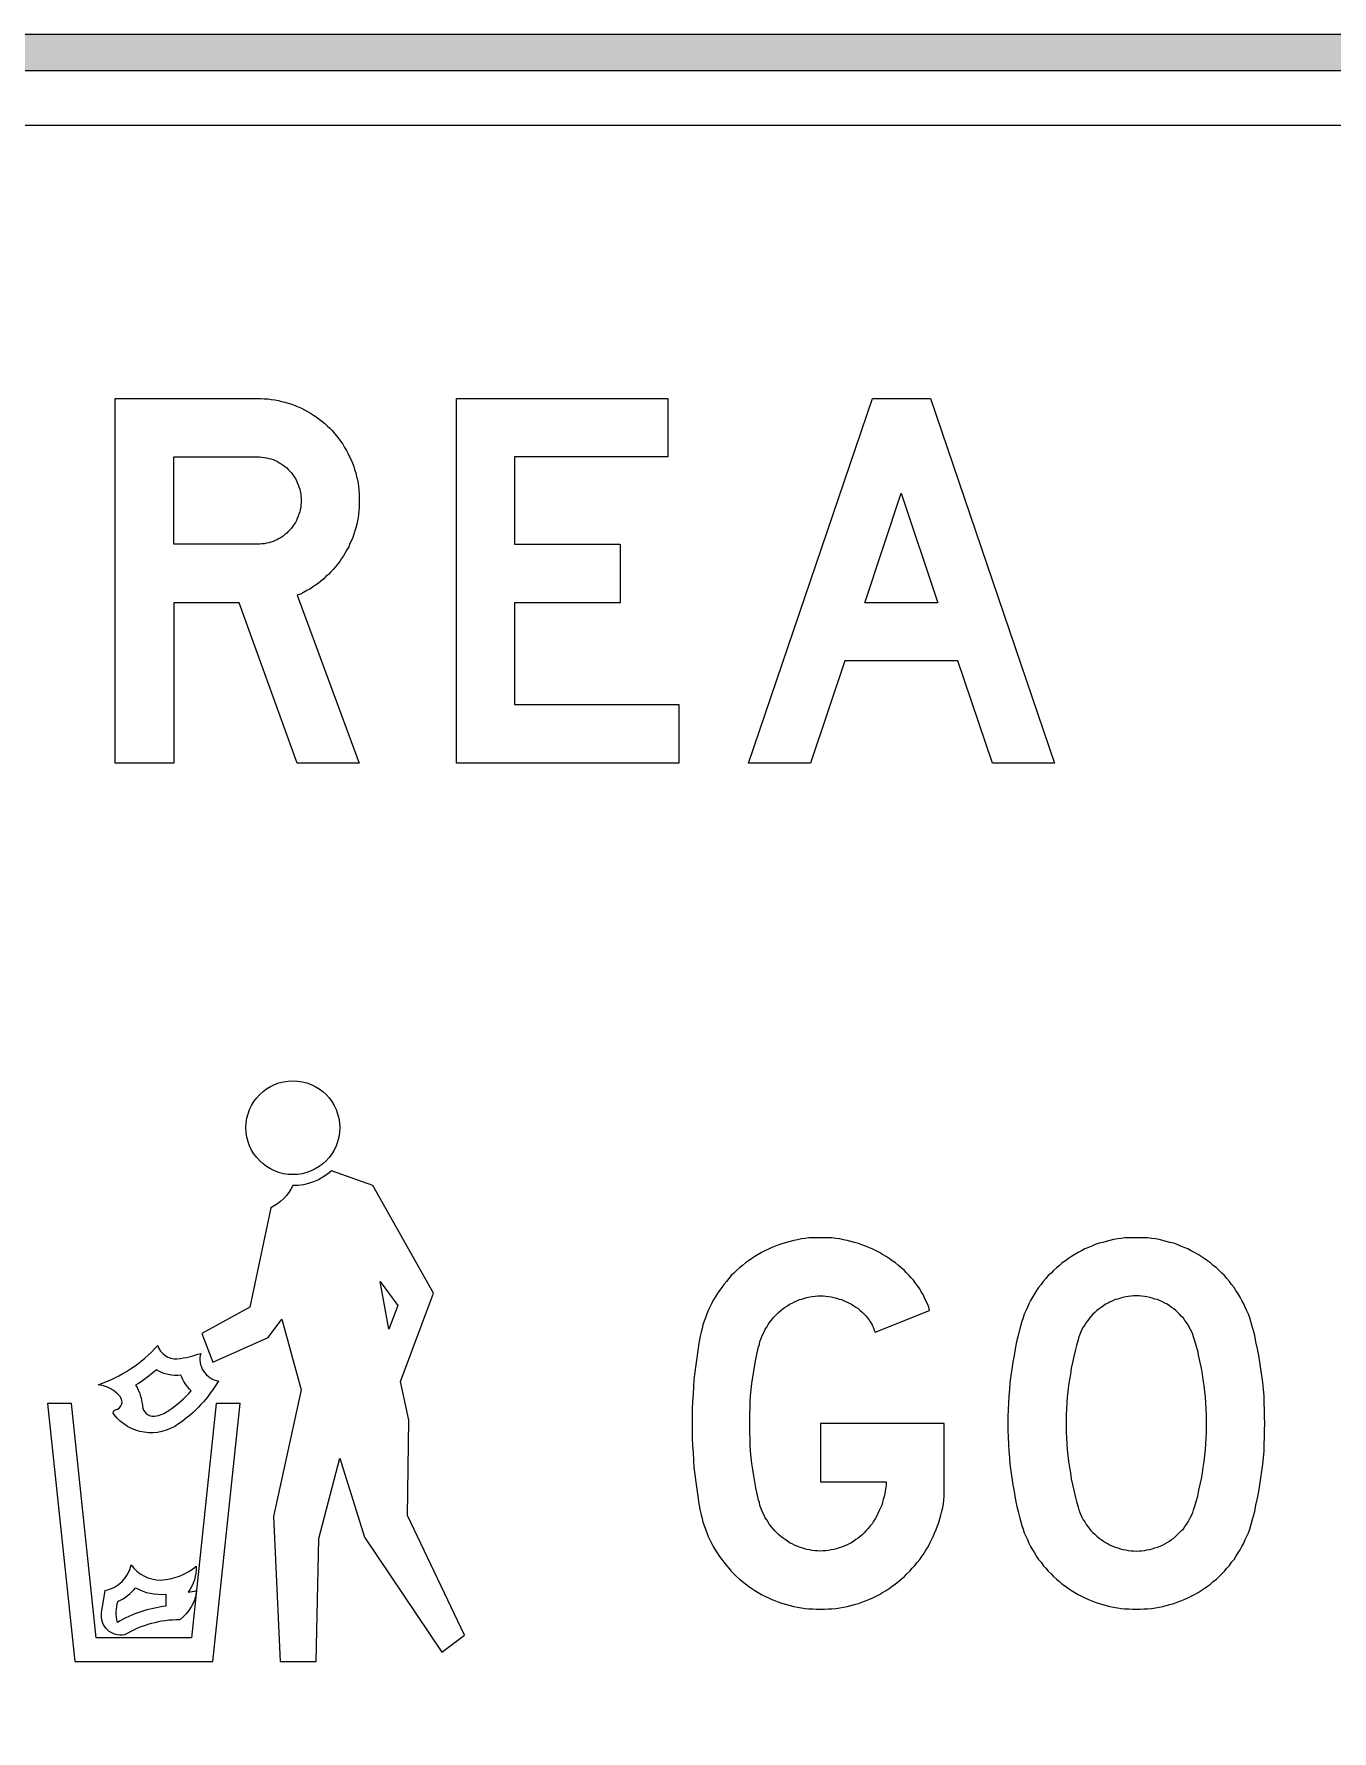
# Model space of a CAD drawing. Extents: x 0 to 420, y 0 to 297.
# Drawn here: x 151.01 to 179.5, y 212.98 to 250.23 of the extents above; entities that cross this region are included whole.
import ezdxf

# ---------------------------------------------------------------- set-up
doc = ezdxf.new("R2010")
doc.units = 0
doc.header["$LTSCALE"] = 0.3
doc.layers.add('BLUE', color=162, linetype='CONTINUOUS')

msp = doc.modelspace()

# ---------------------------------------------------------------- hatches: boundary and pattern name
at = {"layer": 'BLUE'}
h = msp.add_hatch(color=256, dxfattribs=at)
edge = h.paths.add_edge_path(flags=16)
edge.add_line((86.6851632, 178.9773906), (86.6851632, 236.4773906))
edge.add_arc((99.6351632, 236.4773906), 12.95, 90, 180, ccw=False)
edge.add_line((99.6351632, 249.4273906), (252.1351632, 249.4273906))
edge.add_arc((252.1351632, 236.4773906), 12.95, 0, 90, ccw=False)
edge.add_line((265.0851632, 236.4773906), (265.0851632, 178.9773906))
edge.add_arc((252.1351632, 178.9773906), 12.95, 270, 360, ccw=False)
edge.add_line((252.1351632, 166.0273906), (99.6351632, 166.0273906))
edge.add_arc((99.6351632, 178.9773906), 12.95, 180, 270, ccw=False)
edge = h.paths.add_edge_path()
edge.add_line((85.8851632, 178.9773906), (85.8851632, 236.4773906))
edge.add_arc((99.6351632, 236.4773906), 13.75, 90, 180, ccw=False)
edge.add_line((99.6351632, 250.2273906), (252.1351632, 250.2273906))
edge.add_arc((252.1351632, 236.4773906), 13.75, 0, 90, ccw=False)
edge.add_line((265.8851632, 236.4773906), (265.8851632, 178.9773906))
edge.add_arc((252.1351632, 178.9773906), 13.75, -90, 0, ccw=False)
edge.add_line((252.1351632, 165.2273906), (99.6351632, 165.2273906))
edge.add_arc((99.6351632, 178.9773906), 13.75, 180, 270, ccw=False)

# ---------------------------------------------------------------- linework, layer by layer
for points in [[(85.8851632, 178.9773906), (85.8851632, 236.4773906, -0.4142135624), (99.6351632, 250.2273906), (252.1351632, 250.2273906, -0.4142135624), (265.8851632, 236.4773906), (265.8851632, 178.9773906, -0.4142135624), (252.1351632, 165.2273906), (99.6351632, 165.2273906, -0.4142135624)], [(86.6851632, 178.9773906), (86.6851632, 236.4773906, -0.4142135624), (99.6351632, 249.4273906), (252.1351632, 249.4273906, -0.4142135624), (265.0851632, 236.4773906), (265.0851632, 178.9773906, -0.4142135624), (252.1351632, 166.0273906), (99.6351632, 166.0273906, -0.4142135624)], [(87.8851632, 178.9773906), (87.8851632, 236.4773906, -0.4142135624), (99.6351632, 248.2273906), (252.1351632, 248.2273906, -0.4142135624), (263.8851632, 236.4773906), (263.8851632, 178.9773906, -0.4142135624), (252.1351632, 167.2273906), (99.6351632, 167.2273906, -0.4142135624)], [(156.874084, 220.4698591), (156.2687056, 217.6851185), (156.4139964, 214.5008281), (157.2009883, 214.5008281), (157.2615262, 217.2008158), (157.7216138, 218.9685207), (158.2664543, 217.2371385), (159.9615138, 214.7066568), (160.4614144, 215.0819914), (159.2108446, 217.7093336), (159.2350598, 219.8039429), (159.0534462, 220.6514727), (159.7799003, 222.5886835), (158.4480678, 224.9496593), (157.5400002, 225.2733869, -0.1844830881), (156.6924705, 224.9496593, -0.1712578079), (156.2081678, 224.4653566), (155.7480802, 222.2859943), (154.6947218, 221.7048311), (154.9368731, 221.0752375), (156.1476299, 221.6200781), (156.4503191, 222.0196278)], [(152.90297, 220.320971, 0.1961345853), (152.418499, 220.5788273, 0.1262578553), (153.7261163, 221.4384646, 0.3376990688), (154.1498812, 221.147883, 0.0553534351), (154.6705066, 221.2689586, 0.4442417197), (155.0579488, 220.6635802, -0.1119598304), (154.1862039, 219.7191899, -0.4075231125), (152.7631827, 219.9308161, -0.5529627341), (152.7994045, 220.0267514, 0.5677861567)], [(153.9803958, 220.018484, 0.0636493106), (154.4610372, 220.448197, -0.1073340187), (154.2345132, 220.7912819, -0.1782888954), (153.7034144, 220.9088541, -0.0408871446), (153.2418136, 220.5688703, -0.1248674086), (153.3892808, 220.1159091, 0.4280731623), (153.6582963, 219.8913534, 0.1289418726), (153.9732934, 220.0134738, -0.0059825648)], [(154.578338, 216.0627044, -0.2128727186), (154.210419, 215.4210033, 0.1318236461), (152.9996622, 215.0905532, -0.5244418001), (152.4965491, 215.5732208), (152.5758974, 216.0652742, 0.2994355068), (153.1417482, 216.6286829, 0.2448393278), (153.7866542, 216.2927482, 0.1624542945), (154.5736461, 216.5954374, -0.1691576299), (154.3920326, 216.0263817, 0.0392534795)], [(152.8409091, 215.3623885, -0.1397401923), (152.856304, 215.8267957, 0.1180897062), (153.2406211, 216.1227729, 0.1584627115), (153.9077298, 215.9846241), (153.9077298, 215.7178492, 0.1038449167)]]:
    msp.add_lwpolyline(points, format="xyb", close=True, dxfattribs=at)
at = {"layer": 'BLUE', "lineweight": 0}
for points in [[(156.7906732, 237.9092401), (158.1502803, 234.2266861), (156.7906732, 234.2266861), (155.5130524, 237.7452673), (154.0782912, 237.7452673), (154.0782912, 234.2266861), (152.7938382, 234.2266861), (152.7938382, 242.2271883), (155.916152, 242.2271883), (155.9913062, 242.2271883), (156.0664604, 242.2203561), (156.1416145, 242.2203561), (156.2167687, 242.2066917), (156.2987551, 242.1998596), (156.3739092, 242.1861952), (156.4422312, 242.1656986), (156.5173854, 242.145202), (156.5925395, 242.1247054), (156.6676937, 242.1042088), (156.7360156, 242.07688), (156.8111698, 242.042719), (156.8794918, 242.0153902), (156.9478137, 241.9812293), (157.0161357, 241.9470683), (157.0776255, 241.9060751), (157.1459474, 241.8650819), (157.2074372, 241.8240887), (157.268927, 241.7762634), (157.3304167, 241.728438), (157.3919065, 241.6806126), (157.4465641, 241.625955), (157.5012217, 241.5781297), (157.5558792, 241.5234721), (157.6037046, 241.4619823), (157.65153, 241.4073247), (157.6993554, 241.345835), (157.7471807, 241.2843452), (157.7881739, 241.2228554), (157.8291671, 241.1545335), (157.8701603, 241.0862115), (157.9043213, 241.0178895), (157.9384822, 240.9495676), (157.9726432, 240.8812456), (157.999972, 240.8129236), (158.0273008, 240.7377695), (158.0477974, 240.6694475), (158.0751262, 240.5942933), (158.0887906, 240.5191392), (158.1092872, 240.443985), (158.1229516, 240.3688309), (158.136616, 240.2936767), (158.1434481, 240.2185225), (158.1502803, 240.1433684), (158.1502803, 240.0682142), (158.1502803, 239.9862278), (158.1502803, 239.9110737), (158.1502803, 239.8359195), (158.1434481, 239.7607654), (158.136616, 239.6856112), (158.1229516, 239.6172892), (158.1092872, 239.5421351), (158.0956228, 239.4669809), (158.0751262, 239.3918267), (158.0546296, 239.3235048), (158.034133, 239.2483506), (158.0068042, 239.1800286), (157.9794754, 239.1117067), (157.9453144, 239.0433847), (157.9179857, 238.9750627), (157.8769925, 238.9067408), (157.8428315, 238.8384188), (157.8018383, 238.776929), (157.7608451, 238.7154393), (157.719852, 238.6539495), (157.6720266, 238.5924597), (157.6310334, 238.53097), (157.5763758, 238.4763124), (157.5285505, 238.4216548), (157.4738929, 238.3669972), (157.4192353, 238.3191719), (157.3645777, 238.2645143), (157.3099202, 238.2166889), (157.2484304, 238.1688635), (157.1869406, 238.1278704), (157.1254509, 238.0868772), (157.0639611, 238.045884), (156.9956391, 238.011723), (156.9273171, 237.9707298), (156.8589952, 237.9365689)], [(160.2819257, 242.2271883), (164.9209872, 242.2271883), (164.9209872, 240.9495676), (161.5595465, 240.9495676), (161.5595465, 239.0297203), (163.8756611, 239.0297203), (163.8756611, 237.7452673), (161.5595465, 237.7452673), (161.5595465, 235.5111391), (165.1601141, 235.5111391), (165.1601141, 234.2266861), (160.2819257, 234.2266861), (160.2819257, 242.2271883)], [(166.6905261, 234.2266861), (169.4097404, 242.2271883), (170.6873612, 242.2271883), (173.4065754, 234.2266861), (172.0469683, 234.2266861), (171.2885945, 236.4676466), (168.8085071, 236.4676466), (168.0501333, 234.2266861), (166.6905261, 234.2266861)], [(155.916152, 239.0297203), (154.0782912, 239.0297203), (154.0782912, 240.9495676), (155.916152, 240.9495676), (155.9639774, 240.9495676), (156.0118028, 240.9427354), (156.0664604, 240.9359032), (156.1142857, 240.929071), (156.1621111, 240.9154066), (156.2099365, 240.9017422), (156.2577619, 240.8880778), (156.3055873, 240.8675812), (156.3534126, 240.8470846), (156.3944058, 240.8197558), (156.435399, 240.792427), (156.4763922, 240.7650983), (156.5173854, 240.7377695), (156.5583785, 240.7036085), (156.5925395, 240.6694475), (156.6267005, 240.6352865), (156.6608615, 240.5942933), (156.6950225, 240.5533002), (156.7223512, 240.512307), (156.74968, 240.4713138), (156.7701766, 240.4234884), (156.7906732, 240.3824952), (156.8111698, 240.3346699), (156.8248342, 240.2868445), (156.8453308, 240.2390191), (156.852163, 240.1911937), (156.8658274, 240.1365362), (156.8658274, 240.0887108), (156.8726596, 240.0408854), (156.8726596, 239.9862278), (156.8726596, 239.9384025), (156.8658274, 239.8905771), (156.8658274, 239.8359195), (156.852163, 239.7880941), (156.8453308, 239.7402688), (156.8248342, 239.6924434), (156.8111698, 239.644618), (156.7906732, 239.5967926), (156.7701766, 239.5489673), (156.74968, 239.5079741), (156.7223512, 239.4669809), (156.6950225, 239.4259877), (156.6608615, 239.3849945), (156.6267005, 239.3440014), (156.5925395, 239.3098404), (156.5583785, 239.2756794), (156.5173854, 239.2415184), (156.4763922, 239.2073574), (156.435399, 239.1800286), (156.3944058, 239.1526999), (156.3534126, 239.1322033), (156.3055873, 239.1117067), (156.2577619, 239.0912101), (156.2099365, 239.0775457), (156.1621111, 239.0570491), (156.1142857, 239.0502169), (156.0664604, 239.0365525), (156.0118028, 239.0365525), (155.9639774, 239.0297203)], [(170.8445017, 237.7452673), (169.2457677, 237.7452673), (170.0451347, 240.1502006), (170.8445017, 237.7452673)], [(169.4712302, 221.7305984), (170.6668646, 222.2088522), (170.646368, 222.2840064), (170.6190392, 222.3523283), (170.5848782, 222.4206503), (170.5575494, 222.4889723), (170.5233884, 222.5572942), (170.4823953, 222.618784), (170.4482343, 222.687106), (170.4004089, 222.7485957), (170.3594157, 222.8100855), (170.3115904, 222.8715753), (170.263765, 222.9262329), (170.2159396, 222.9808904), (170.161282, 223.035548), (170.1134566, 223.0902056), (170.0451347, 223.1448631), (169.9836449, 223.1995207), (169.9153229, 223.2541783), (169.847001, 223.3020037), (169.778679, 223.349829), (169.710357, 223.3976544), (169.6352029, 223.4386476), (169.5668809, 223.4796408), (169.4917268, 223.520634), (169.4165726, 223.5547949), (169.3345862, 223.5889559), (169.2594321, 223.6231169), (169.1774457, 223.6504457), (169.1022915, 223.6777745), (169.0203052, 223.7051033), (168.9383188, 223.7255999), (168.8563325, 223.7460964), (168.7743461, 223.7597608), (168.6923597, 223.7802574), (168.6103734, 223.7870896), (168.5215548, 223.800754), (168.4395685, 223.8075862), (168.3575821, 223.8075862), (168.2687636, 223.8075862), (168.1867772, 223.8075862), (168.1047908, 223.8075862), (168.0159723, 223.800754), (167.9339859, 223.7870896), (167.8519996, 223.7802574), (167.7700132, 223.7597608), (167.6880268, 223.7460964), (167.6060405, 223.7255999), (167.5240541, 223.7051033), (167.4420678, 223.6777745), (167.3600814, 223.6504457), (167.2849272, 223.6231169), (167.2029409, 223.5889559), (167.1277867, 223.5547949), (167.0526326, 223.520634), (166.9774784, 223.4796408), (166.9023242, 223.4386476), (166.8340023, 223.3976544), (166.7656803, 223.349829), (166.6905261, 223.3020037), (166.6290364, 223.2541783), (166.5607144, 223.1995207), (166.4923924, 223.1448631), (166.4309027, 223.0902056), (166.3694129, 223.0287158), (166.3147553, 222.9740582), (166.2600977, 222.9125685), (166.2054402, 222.8442465), (166.1507826, 222.7827567), (166.1029572, 222.7144348), (166.0551318, 222.6461128), (166.0073065, 222.5777908), (165.9594811, 222.5026367), (165.9184879, 222.4343147), (165.8774947, 222.3591605), (165.8433338, 222.2840064), (165.8091728, 222.2088522), (165.7750118, 222.133698), (165.747683, 222.0517117), (165.7203542, 221.9765575), (165.6930254, 221.8945712), (165.6725288, 221.8125848), (165.6520322, 221.7305984), (165.6315357, 221.6486121), (165.6042069, 221.4914716), (165.5768781, 221.334331), (165.5563815, 221.1703583), (165.5358849, 221.0132178), (165.5153883, 220.8560773), (165.4948917, 220.6921046), (165.4812273, 220.534964), (165.4743951, 220.3709913), (165.4607307, 220.2138508), (165.4538985, 220.0498781), (165.4538985, 219.8927375), (165.4538985, 219.7287648), (165.4538985, 219.5716243), (165.4538985, 219.4076516), (165.4607307, 219.2436789), (165.4743951, 219.0865383), (165.4812273, 218.9225656), (165.4948917, 218.7654251), (165.5153883, 218.6082846), (165.5358849, 218.4443119), (165.5563815, 218.2871713), (165.5768781, 218.1300308), (165.6042069, 217.9660581), (165.6315357, 217.8089176), (165.6520322, 217.7269312), (165.6725288, 217.6449449), (165.6930254, 217.5629585), (165.7203542, 217.4878043), (165.747683, 217.405818), (165.7750118, 217.3306638), (165.8091728, 217.2486775), (165.8433338, 217.1735233), (165.8774947, 217.0983691), (165.9184879, 217.0300472), (165.9594811, 216.954893), (166.0073065, 216.886571), (166.0551318, 216.8114169), (166.1029572, 216.7430949), (166.1507826, 216.6816051), (166.2054402, 216.6132832), (166.2600977, 216.5517934), (166.3147553, 216.4903036), (166.3694129, 216.4288139), (166.4309027, 216.3673241), (166.4923924, 216.3126665), (166.5607144, 216.2580089), (166.6290364, 216.2101836), (166.6905261, 216.155526), (166.7656803, 216.1077006), (166.8340023, 216.0598752), (166.9023242, 216.0188821), (166.9774784, 215.9778889), (167.0526326, 215.9368957), (167.1277867, 215.9027347), (167.2029409, 215.8685737), (167.2849272, 215.8344127), (167.3600814, 215.807084), (167.4420678, 215.7797552), (167.5240541, 215.7524264), (167.6060405, 215.7319298), (167.6880268, 215.7114332), (167.7700132, 215.6977688), (167.8519996, 215.6841044), (167.9339859, 215.67044), (168.0159723, 215.6636078), (168.1047908, 215.6567756), (168.1867772, 215.6499434), (168.2687636, 215.6499434), (168.3575821, 215.6499434), (168.4395685, 215.6567756), (168.5215548, 215.6636078), (168.6103734, 215.67044), (168.6923597, 215.6841044), (168.7743461, 215.6977688), (168.8563325, 215.7114332), (168.9383188, 215.7319298), (169.0203052, 215.7524264), (169.1022915, 215.7797552), (169.1774457, 215.807084), (169.2594321, 215.8344127), (169.3345862, 215.8685737), (169.4165726, 215.9027347), (169.4917268, 215.9368957), (169.5668809, 215.9778889), (169.6352029, 216.0188821), (169.710357, 216.0598752), (169.778679, 216.1077006), (169.847001, 216.155526), (169.9153229, 216.2101836), (169.9836449, 216.2580089), (170.0451347, 216.3126665), (170.1134566, 216.3673241), (170.1681142, 216.4288139), (170.229604, 216.4903036), (170.2842616, 216.5517934), (170.3389191, 216.6132832), (170.3935767, 216.6747729), (170.4482343, 216.7430949), (170.4960597, 216.8114169), (170.543885, 216.8797388), (170.5848782, 216.9480608), (170.6327036, 217.023215), (170.6736968, 217.0983691), (170.7078578, 217.1735233), (170.7420187, 217.2486775), (170.7761797, 217.3238316), (170.8103407, 217.3989858), (170.8376695, 217.4809721), (170.8649983, 217.5561263), (170.8923271, 217.6381127), (170.9128237, 217.720099), (170.9333202, 217.8020854), (170.9538168, 217.8840717), (170.9674812, 217.9660581), (170.9811456, 218.0480445), (170.9879778, 218.1300308), (170.9879778, 219.7287648), (168.2687636, 219.7287648), (168.2687636, 218.4511441), (169.710357, 218.4511441), (169.710357, 218.3828221), (169.7035249, 218.3213323), (169.6898605, 218.2530104), (169.6830283, 218.1915206), (169.6693639, 218.1231986), (169.6488673, 218.0617089), (169.6352029, 218.0002191), (169.6147063, 217.9387293), (169.5873775, 217.8772395), (169.5600487, 217.8157498), (169.5327199, 217.75426), (169.5053911, 217.6996024), (169.4712302, 217.6381127), (169.4370692, 217.5834551), (169.4029082, 217.5287975), (169.361915, 217.4809721), (169.3209218, 217.4263146), (169.2730965, 217.3784892), (169.2321033, 217.3306638), (169.1911101, 217.2896706), (169.1432847, 217.2486775), (169.0954593, 217.2145165), (169.047634, 217.1803555), (168.9998086, 217.1461945), (168.9519832, 217.1120335), (168.8973256, 217.0847047), (168.8426681, 217.0573759), (168.7880105, 217.0368794), (168.7333529, 217.0163828), (168.6786954, 216.9958862), (168.6240378, 216.9753896), (168.562548, 216.9617252), (168.5078904, 216.954893), (168.4464007, 216.9412286), (168.3917431, 216.9343964), (168.3302533, 216.9343964), (168.2687636, 216.9275642), (168.214106, 216.9343964), (168.1526162, 216.9343964), (168.0911264, 216.9412286), (168.0364689, 216.954893), (167.9749791, 216.9617252), (167.9203215, 216.9753896), (167.865664, 216.9958862), (167.8110064, 217.0163828), (167.7495166, 217.0368794), (167.7016912, 217.0573759), (167.6470337, 217.0847047), (167.5923761, 217.1120335), (167.5445507, 217.1461945), (167.4967253, 217.1803555), (167.4489, 217.2145165), (167.4010746, 217.2486775), (167.3532492, 217.2896706), (167.312256, 217.3306638), (167.2712628, 217.371657), (167.2302697, 217.4194824), (167.1961087, 217.4604755), (167.1551155, 217.5083009), (167.1209545, 217.5629585), (167.0936257, 217.6107839), (167.0594648, 217.6586093), (167.032136, 217.7132668), (167.0048072, 217.7679244), (166.9843106, 217.822582), (166.963814, 217.8772395), (166.9433174, 217.9318971), (166.929653, 217.9933869), (166.9091564, 218.0480445), (166.8818276, 218.1846884), (166.8544989, 218.3145001), (166.8271701, 218.4511441), (166.8066735, 218.5809558), (166.7861769, 218.7175997), (166.7656803, 218.8474115), (166.7520159, 218.9840554), (166.7383515, 219.1206993), (166.7315193, 219.2573433), (166.7246871, 219.3939872), (166.7178549, 219.5237989), (166.7178549, 219.6604429), (166.7178549, 219.7970868), (166.7178549, 219.9337307), (166.7246871, 220.0703747), (166.7315193, 220.2070186), (166.7383515, 220.3368303), (166.7520159, 220.4734743), (166.7656803, 220.6101182), (166.7861769, 220.7467621), (166.8066735, 220.8765739), (166.8271701, 221.0132178), (166.8544989, 221.1430295), (166.8818276, 221.2796735), (166.9091564, 221.4094852), (166.929653, 221.4641428), (166.9433174, 221.5256325), (166.963814, 221.5802901), (166.9843106, 221.6349477), (167.0048072, 221.6896053), (167.032136, 221.7442628), (167.0594648, 221.7989204), (167.0936257, 221.8467458), (167.1209545, 221.9014034), (167.1551155, 221.9492287), (167.1961087, 221.9970541), (167.2302697, 222.0448795), (167.2712628, 222.0858727), (167.312256, 222.1268658), (167.3532492, 222.167859), (167.4010746, 222.2088522), (167.4489, 222.2498454), (167.4967253, 222.2840064), (167.5445507, 222.3113352), (167.5923761, 222.3454961), (167.6470337, 222.3728249), (167.7016912, 222.4001537), (167.7495166, 222.4206503), (167.8110064, 222.4479791), (167.865664, 222.4616435), (167.9203215, 222.4821401), (167.9749791, 222.4958045), (168.0364689, 222.5094689), (168.0911264, 222.5163011), (168.1526162, 222.5231333), (168.214106, 222.5299654), (168.2687636, 222.5299654), (168.3302533, 222.5299654), (168.3917431, 222.5231333), (168.4464007, 222.5163011), (168.5078904, 222.5094689), (168.562548, 222.4958045), (168.6240378, 222.4821401), (168.6786954, 222.4616435), (168.7333529, 222.4479791), (168.7880105, 222.4206503), (168.8426681, 222.4001537), (168.8973256, 222.3728249), (168.9519832, 222.3454961), (168.9998086, 222.3113352), (169.047634, 222.2840064), (169.0954593, 222.2498454), (169.1432847, 222.2088522), (169.1911101, 222.167859), (169.2321033, 222.1268658), (169.2662643, 222.0927049), (169.3004252, 222.0517117), (169.3345862, 222.0107185), (169.361915, 221.9628931), (169.3892438, 221.9218999), (169.4097404, 221.8740746), (169.4370692, 221.8262492), (169.4507336, 221.7784238)], [(177.7586847, 217.6517771), (177.7996779, 217.7952532), (177.8270066, 217.9387293), (177.8611676, 218.0890376), (177.8884964, 218.239346), (177.9158252, 218.3828221), (177.9363218, 218.5331304), (177.9568184, 218.6834387), (177.977315, 218.8337471), (177.9909794, 218.9772232), (178.0046438, 219.1275315), (178.011476, 219.2778399), (178.0183082, 219.4281482), (178.0183082, 219.5784565), (178.0251403, 219.7287648), (178.0183082, 219.8790732), (178.0183082, 220.0293815), (178.011476, 220.1796898), (178.0046438, 220.3299981), (177.9909794, 220.4803065), (177.977315, 220.6306148), (177.9568184, 220.7809231), (177.9363218, 220.9243992), (177.9158252, 221.0747076), (177.8884964, 221.2250159), (177.8611676, 221.368492), (177.8270066, 221.5188003), (177.7996779, 221.6622765), (177.7586847, 221.8125848), (177.7381881, 221.887739), (177.7176915, 221.9697253), (177.6903627, 222.0517117), (177.6630339, 222.1268658), (177.6288729, 222.20202), (177.594712, 222.2840064), (177.560551, 222.3591605), (177.5195578, 222.4274825), (177.4785646, 222.5026367), (177.4375714, 222.5777908), (177.3897461, 222.6461128), (177.3487529, 222.7144348), (177.2940953, 222.7827567), (177.2462699, 222.8442465), (177.1916124, 222.9125685), (177.1369548, 222.9740582), (177.075465, 223.0287158), (177.0208074, 223.0902056), (176.9593177, 223.1448631), (176.8909957, 223.1995207), (176.8295059, 223.2541783), (176.761184, 223.3020037), (176.692862, 223.349829), (176.62454, 223.3976544), (176.5562181, 223.4386476), (176.4810639, 223.4796408), (176.4059097, 223.520634), (176.3307556, 223.5616271), (176.2556014, 223.5957881), (176.1804473, 223.6231169), (176.0984609, 223.6572779), (176.0233067, 223.6846067), (175.9413204, 223.7051033), (175.859334, 223.7255999), (175.7841799, 223.7460964), (175.7021935, 223.766593), (175.6202071, 223.7802574), (175.5382208, 223.7870896), (175.4494022, 223.800754), (175.3674159, 223.8075862), (175.2854295, 223.8075862), (175.2034431, 223.8075862), (175.1214568, 223.8075862), (175.0394704, 223.8075862), (174.9506519, 223.800754), (174.8686655, 223.7870896), (174.7866791, 223.7802574), (174.7046928, 223.766593), (174.6227064, 223.7460964), (174.5407201, 223.7255999), (174.4655659, 223.7051033), (174.3835795, 223.6846067), (174.3015932, 223.6572779), (174.226439, 223.6231169), (174.1512849, 223.5957881), (174.0761307, 223.5616271), (174.0009765, 223.520634), (173.9258224, 223.4796408), (173.8506682, 223.4386476), (173.7823462, 223.3976544), (173.7140243, 223.349829), (173.6457023, 223.3020037), (173.5773803, 223.2541783), (173.5158906, 223.1995207), (173.4475686, 223.1448631), (173.3860788, 223.0902056), (173.3314213, 223.0287158), (173.2699315, 222.9740582), (173.2152739, 222.9125685), (173.1606163, 222.8442465), (173.112791, 222.7827567), (173.0581334, 222.7144348), (173.010308, 222.6461128), (172.9693148, 222.5777908), (172.9214895, 222.5026367), (172.8804963, 222.4274825), (172.8463353, 222.3591605), (172.8121743, 222.2840064), (172.7780133, 222.20202), (172.7438524, 222.1268658), (172.7165236, 222.0517117), (172.6891948, 221.9697253), (172.6686982, 221.887739), (172.6482016, 221.8125848), (172.6072084, 221.6622765), (172.5730474, 221.5188003), (172.5457186, 221.368492), (172.5183899, 221.2250159), (172.4910611, 221.0747076), (172.4705645, 220.9243992), (172.4500679, 220.7809231), (172.4295713, 220.6306148), (172.4159069, 220.4803065), (172.4022425, 220.3299981), (172.3954103, 220.1796898), (172.3885781, 220.0293815), (172.3817459, 219.8790732), (172.3817459, 219.7287648), (172.3817459, 219.5784565), (172.3885781, 219.4281482), (172.3954103, 219.2778399), (172.4022425, 219.1275315), (172.4159069, 218.9772232), (172.4295713, 218.8337471), (172.4500679, 218.6834387), (172.4705645, 218.5331304), (172.4910611, 218.3828221), (172.5183899, 218.239346), (172.5457186, 218.0890376), (172.5730474, 217.9387293), (172.6072084, 217.7952532), (172.6482016, 217.6517771), (172.6686982, 217.5697907), (172.6891948, 217.4878043), (172.7165236, 217.4126502), (172.7438524, 217.3306638), (172.7780133, 217.2555096), (172.8121743, 217.1803555), (172.8463353, 217.1052013), (172.8804963, 217.0300472), (172.9214895, 216.954893), (172.9693148, 216.886571), (173.010308, 216.8114169), (173.0581334, 216.7430949), (173.112791, 216.6816051), (173.1606163, 216.6132832), (173.2152739, 216.5517934), (173.2699315, 216.4903036), (173.3314213, 216.4288139), (173.3860788, 216.3673241), (173.4475686, 216.3126665), (173.5158906, 216.2580089), (173.5773803, 216.2033514), (173.6457023, 216.155526), (173.7140243, 216.1077006), (173.7823462, 216.0598752), (173.8506682, 216.0188821), (173.9258224, 215.9778889), (174.0009765, 215.9368957), (174.0761307, 215.9027347), (174.1512849, 215.8685737), (174.226439, 215.8344127), (174.3015932, 215.807084), (174.3835795, 215.7797552), (174.4655659, 215.7524264), (174.5407201, 215.7319298), (174.6227064, 215.7114332), (174.7046928, 215.6977688), (174.7866791, 215.6841044), (174.8686655, 215.67044), (174.9506519, 215.6636078), (175.0394704, 215.6567756), (175.1214568, 215.6499434), (175.2034431, 215.6499434), (175.2854295, 215.6499434), (175.3674159, 215.6567756), (175.4494022, 215.6636078), (175.5382208, 215.67044), (175.6202071, 215.6841044), (175.7021935, 215.6977688), (175.7841799, 215.7114332), (175.859334, 215.7319298), (175.9413204, 215.7524264), (176.0233067, 215.7797552), (176.0984609, 215.807084), (176.1804473, 215.8344127), (176.2556014, 215.8685737), (176.3307556, 215.9027347), (176.4059097, 215.9368957), (176.4810639, 215.9778889), (176.5562181, 216.0188821), (176.62454, 216.0598752), (176.692862, 216.1077006), (176.761184, 216.155526), (176.8295059, 216.2033514), (176.8909957, 216.2580089), (176.9593177, 216.3126665), (177.0208074, 216.3673241), (177.075465, 216.4288139), (177.1369548, 216.4903036), (177.1916124, 216.5517934), (177.2462699, 216.6132832), (177.2940953, 216.6816051), (177.3487529, 216.7430949), (177.3897461, 216.8114169), (177.4375714, 216.886571), (177.4785646, 216.954893), (177.5195578, 217.0300472), (177.560551, 217.1052013), (177.594712, 217.1803555), (177.6288729, 217.2555096), (177.6630339, 217.3306638), (177.6903627, 217.4126502), (177.7176915, 217.4878043), (177.7381881, 217.5697907)], [(176.4810639, 217.8909039), (176.5152249, 218.0138835), (176.5493859, 218.136863), (176.5767147, 218.2666748), (176.6040434, 218.3896543), (176.6313722, 218.5126338), (176.6518688, 218.6424456), (176.6723654, 218.7654251), (176.692862, 218.8952368), (176.7065264, 219.0250486), (176.7201908, 219.1548603), (176.727023, 219.2778399), (176.7338552, 219.4076516), (176.7406874, 219.5374633), (176.7406874, 219.6672751), (176.7406874, 219.7970868), (176.7406874, 219.9200663), (176.7338552, 220.0498781), (176.727023, 220.1796898), (176.7201908, 220.3095015), (176.7065264, 220.4324811), (176.692862, 220.5622928), (176.6723654, 220.6921046), (176.6518688, 220.8150841), (176.6313722, 220.9448958), (176.6040434, 221.0678754), (176.5767147, 221.1976871), (176.5493859, 221.3206666), (176.5152249, 221.4436462), (176.4810639, 221.5666257), (176.4605673, 221.6281155), (176.4400707, 221.6827731), (176.4195741, 221.7374306), (176.3922454, 221.7920882), (176.3649166, 221.8399136), (176.3375878, 221.8945712), (176.3034268, 221.9423965), (176.2692658, 221.9902219), (176.2351048, 222.0380473), (176.1941117, 222.0790405), (176.1531185, 222.1268658), (176.1121253, 222.167859), (176.0711321, 222.2088522), (176.0233067, 222.2430132), (175.9754814, 222.2771742), (175.927656, 222.3113352), (175.8798306, 222.3454961), (175.825173, 222.3728249), (175.7773477, 222.4001537), (175.7226901, 222.4206503), (175.6680325, 222.4479791), (175.6065427, 222.4616435), (175.5518852, 222.4821401), (175.4972276, 222.4958045), (175.4357378, 222.5094689), (175.3810803, 222.5163011), (175.3195905, 222.5231333), (175.2649329, 222.5299654), (175.2034431, 222.5299654), (175.1419534, 222.5299654), (175.0872958, 222.5231333), (175.025806, 222.5163011), (174.9711485, 222.5094689), (174.9096587, 222.4958045), (174.8550011, 222.4821401), (174.7935113, 222.4616435), (174.7388538, 222.4479791), (174.6841962, 222.4206503), (174.6295386, 222.4001537), (174.5817132, 222.3728249), (174.5270557, 222.3454961), (174.4792303, 222.3113352), (174.4314049, 222.2771742), (174.3835795, 222.2430132), (174.3357542, 222.2088522), (174.294761, 222.167859), (174.2469356, 222.1268658), (174.2059424, 222.0790405), (174.1717814, 222.0380473), (174.1376205, 221.9902219), (174.1034595, 221.9423965), (174.0692985, 221.8945712), (174.0351375, 221.8399136), (174.0078087, 221.7920882), (173.9873121, 221.7374306), (173.9599834, 221.6827731), (173.9394868, 221.6281155), (173.9258224, 221.5666257), (173.8916614, 221.4436462), (173.8575004, 221.3206666), (173.8301716, 221.1976871), (173.8028428, 221.0678754), (173.775514, 220.9448958), (173.7550175, 220.8150841), (173.7345209, 220.6921046), (173.7140243, 220.5622928), (173.7003599, 220.4324811), (173.6866955, 220.3095015), (173.6798633, 220.1796898), (173.6730311, 220.0498781), (173.6661989, 219.9200663), (173.6661989, 219.7970868), (173.6661989, 219.6672751), (173.6661989, 219.5374633), (173.6730311, 219.4076516), (173.6798633, 219.2778399), (173.6866955, 219.1548603), (173.7003599, 219.0250486), (173.7140243, 218.8952368), (173.7345209, 218.7654251), (173.7550175, 218.6424456), (173.775514, 218.5126338), (173.8028428, 218.3896543), (173.8301716, 218.2666748), (173.8575004, 218.136863), (173.8916614, 218.0138835), (173.9258224, 217.8909039), (173.9394868, 217.8362464), (173.9599834, 217.7747566), (173.9873121, 217.7269312), (174.0078087, 217.6722736), (174.0351375, 217.6176161), (174.0692985, 217.5697907), (174.1034595, 217.5151331), (174.1376205, 217.4673077), (174.1717814, 217.4194824), (174.2059424, 217.3784892), (174.2469356, 217.337496), (174.294761, 217.2965028), (174.3357542, 217.2555096), (174.3835795, 217.2145165), (174.4314049, 217.1803555), (174.4792303, 217.1461945), (174.5270557, 217.1188657), (174.5817132, 217.0847047), (174.6295386, 217.0573759), (174.6841962, 217.0368794), (174.7388538, 217.0163828), (174.7935113, 216.9958862), (174.8550011, 216.9753896), (174.9096587, 216.9617252), (174.9711485, 216.954893), (175.025806, 216.9412286), (175.0872958, 216.9343964), (175.1419534, 216.9343964), (175.2034431, 216.9275642), (175.2649329, 216.9343964), (175.3195905, 216.9343964), (175.3810803, 216.9412286), (175.4357378, 216.954893), (175.4972276, 216.9617252), (175.5518852, 216.9753896), (175.6065427, 216.9958862), (175.6680325, 217.0163828), (175.7226901, 217.0368794), (175.7773477, 217.0573759), (175.825173, 217.0847047), (175.8798306, 217.1188657), (175.927656, 217.1461945), (175.9754814, 217.1803555), (176.0233067, 217.2145165), (176.0711321, 217.2555096), (176.1121253, 217.2965028), (176.1531185, 217.337496), (176.1941117, 217.3784892), (176.2351048, 217.4194824), (176.2692658, 217.4673077), (176.3034268, 217.5151331), (176.3375878, 217.5697907), (176.3649166, 217.6176161), (176.3922454, 217.6722736), (176.4195741, 217.7269312), (176.4400707, 217.7747566), (176.4605673, 217.8362464)]]:
    msp.add_lwpolyline(points, close=True, dxfattribs=at)
at = {"layer": 'BLUE'}
for points in [[(158.9929084, 222.322317), (158.7991873, 221.8016916), (158.6054662, 222.8429425)], [(153.4234271, 214.5008281), (154.9368731, 214.5008281), (155.5354304, 220.1671699), (155.0119083, 220.1671699), (154.4683467, 215.0214535), (153.4234271, 215.0214535), (152.3785075, 215.0214535), (151.834946, 220.1671699), (151.3114239, 220.1671699), (151.9099811, 214.5008281)]]:
    msp.add_lwpolyline(points, close=True, dxfattribs=at)
msp.add_circle((156.6924705, 226.2209539), 1.0291433, dxfattribs=at)

doc.saveas('drawing.dxf')
